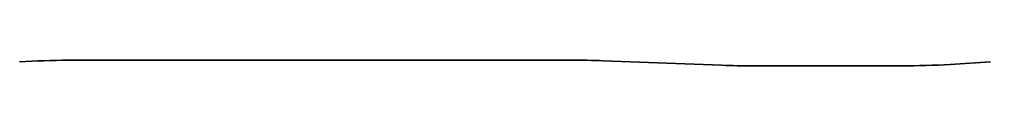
# Model space of a CAD drawing. Header units: millimetres. Extents: x 0 to 180, y -1 to 0.
import ezdxf

# ---------------------------------------------------------------- set-up
doc = ezdxf.new("R2010")
doc.units = ezdxf.units.MM
doc.layers.add('粗实线层', color=7, linetype='Continuous', lineweight=35)

msp = doc.modelspace()

# ---------------------------------------------------------------- linework, layer by layer
at = {"layer": '粗实线层'}
for p, q in [((0, 0), (1.15, 0.07)), ((10.16, 0.34), (102.42, 0.34)), ((108.15, 0.23), (130.14, -0.61)), ((172.52, -0.45), (180, 0)), ((135.87, -0.72), (163.51, -0.72))]:
    msp.add_line(p, q, dxfattribs=at)
for centre, start, end in [((10.16, -149.66), 90, 93.4428), ((102.42, -149.66), 87.8088, 90), ((135.87, 149.28), 267.8088, 270), ((163.51, 149.28), 270, 273.443)]:
    msp.add_arc(centre, 150, start, end, dxfattribs=at)

doc.saveas('drawing.dxf')
